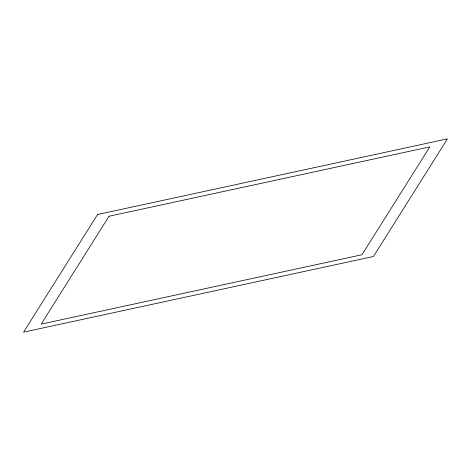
<?xml version="1.0" encoding="UTF-8"?>
<svg xmlns="http://www.w3.org/2000/svg" width="471" height="471" viewBox="0 0 471 471"><rect width="100%" height="100%" fill="white"/><g stroke="black" fill="none" stroke-linecap="round" stroke-linejoin="round"><path stroke-width="0.71" d="M97.568 214.499L23.55 332.149L373.432 256.501L447.45 138.851L97.568 214.499M109.036 216.242L41.171 324.113L361.963 254.758L429.829 146.887L109.036 216.242"/></g></svg>
